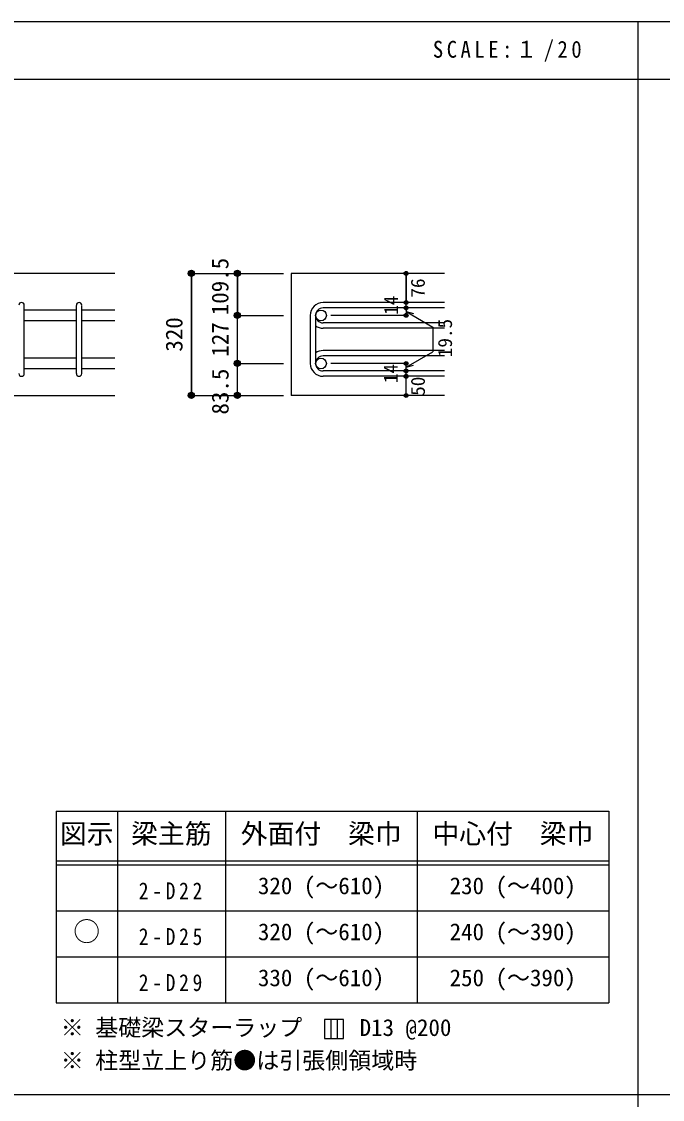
# Model space of a CAD drawing. Units: millimetres at full size, sheet at 1:20; some dimension numbers follow another scale. Extents: x -3982 to 3969, y -2797 to 2801.
# Drawn here: x -2357 to -685, y -10 to 2801 of the extents above; entities that cross this region are included whole.
import ezdxf
from ezdxf.enums import TextEntityAlignment as Align

# ---------------------------------------------------------------- set-up
doc = ezdxf.new("R2010")
doc.units = ezdxf.units.MM
doc.header["$LTSCALE"] = 20
doc.header["$PDMODE"] = 32
doc.header["$PDSIZE"] = 10
for name, color, linetype in [('6-1_躯体線', 2, 'Continuous'), ('6-5_梁主筋', 7, 'Continuous'), ('6-6_S.T.P.', 7, 'Continuous'), ('6-7_文字', 7, 'Continuous'), ('6-D_寸法', 4, 'Continuous'), ('6-E_枠', 7, 'Continuous'), ('F-0_枠', 6, 'Continuous')]:
    doc.layers.add(name, color=color, linetype=linetype)
doc.styles.add('ＭＳ ゴシック', font='')
doc.styles.get('ＭＳ ゴシック').set_extended_font_data('MS Gothic')

msp = doc.modelspace()

# ---------------------------------------------------------------- linework, layer by layer
at = {"layer": '6-1_躯体線'}
for p, q in [((-2113.87, 2144.12), (-3213.87, 2144.12)), ((-1253.87, 2144.12), (-1653.87, 2144.12)), ((-1653.87, 2144.12), (-1653.87, 1825.62)), ((-1253.87, 1825.62), (-1653.87, 1825.62))]:
    msp.add_line(p, q, dxfattribs=at)
msp.add_lwpolyline([(-2513.87, 1444.12), (-2513.87, 1825.62), (-2113.87, 1825.62)], dxfattribs=at)
at = {"layer": '6-5_梁主筋'}
for p, q in [((-2213.87, 2048.51), (-2349.87, 2048.51)), ((-2113.87, 2048.51), (-2199.87, 2048.51)), ((-2213.87, 2020.51), (-2349.87, 2020.51)), ((-2113.87, 2020.51), (-2199.87, 2020.51)), ((-2213.87, 1923.12), (-2349.87, 1923.12)), ((-2113.87, 1923.12), (-2199.87, 1923.12)), ((-2213.87, 1895.12), (-2349.87, 1895.12)), ((-2113.87, 1895.12), (-2199.87, 1895.12))]:
    msp.add_line(p, q, dxfattribs=at)
at = {"layer": '6-5_梁主筋', "color": 3}
for centre in [(-1575.87, 2034.51), (-1575.87, 1909.12)]:
    msp.add_circle(centre, 14, dxfattribs=at)
at = {"layer": '6-6_S.T.P.'}
for p, q in [((-2349.87, 1882.62), (-2349.87, 2060.62)), ((-2213.87, 1882.62), (-2213.87, 2060.62)), ((-2199.87, 1882.62), (-2199.87, 2060.62)), ((-1253.87, 2068.01), (-1570.37, 2068.01)), ((-1253.87, 2054.01), (-1570.37, 2054.01)), ((-1603.87, 2034.51), (-1603.87, 1909.12)), ((-1589.87, 2034.51), (-1589.87, 1909.12)), ((-1253.87, 2015.01), (-1570.37, 2015.01)), ((-1253.87, 2001.01), (-1570.37, 2001.01)), ((-1253.87, 1942.62), (-1570.37, 1942.62)), ((-1253.87, 1928.62), (-1570.37, 1928.62)), ((-1253.87, 1889.62), (-1570.37, 1889.62)), ((-1253.87, 1875.62), (-1570.37, 1875.62))]:
    msp.add_line(p, q, dxfattribs=at)
for centre, radius, start, end in [((-2356.87, 2061.01), 7, 0, 180), ((-2206.87, 2061.01), 7, 0, 180), ((-1570.37, 2034.51), 33.5, 90, 180), ((-1570.37, 2034.51), 19.5, 90, 180), ((-1570.37, 2034.51), 19.5, 180, 270), ((-1570.37, 2034.51), 33.5, 234.40235, 270), ((-1570.37, 1909.12), 33.5, 90, 125.59765), ((-1570.37, 1909.12), 19.5, 90, 180), ((-1570.37, 1909.12), 33.5, 180, 270), ((-1570.37, 1909.12), 19.5, 180, 270), ((-2356.87, 1882.62), 7, 180, 0), ((-2206.87, 1882.62), 7, 180, 0)]:
    msp.add_arc(centre, radius, start, end, dxfattribs=at)
at = {"layer": '6-7_文字'}
for p, q in [((-1550.37, 198.44), (-1550.37, 148.44)), ((-1533.7, 198.44), (-1533.7, 148.44))]:
    msp.add_line(p, q, dxfattribs=at)
msp.add_lwpolyline([(-1567.04, 148.44), (-1517.04, 148.44), (-1517.04, 198.44), (-1567.04, 198.44)], close=True, dxfattribs=at)
at = {"layer": '6-D_寸法'}
for p, q in [((-1913.87, 2144.12), (-1793.87, 2144.12)), ((-1913.87, 2144.12), (-1793.87, 2144.12)), ((-1913.87, 2144.12), (-1793.87, 2144.12)), ((-1913.87, 2144.12), (-1913.87, 1825.62)), ((-1913.87, 1825.62), (-1913.87, 2144.12)), ((-1793.87, 2144.12), (-1673.87, 2144.12)), ((-1353.87, 2068.01), (-1353.87, 2144.12)), ((-1353.87, 2144.12), (-1353.87, 2068.01)), ((-1353.87, 2054.01), (-1353.87, 2068.01)), ((-1353.87, 2054.01), (-1353.87, 2034.51)), ((-1793.87, 2034.51), (-1673.87, 2034.51)), ((-1353.87, 2034.51), (-1549.95, 2034.51)), ((-1353.87, 2044.26), (-1283.81, 2003.81)), ((-1353.87, 2044.26), (-1334.55, 2039.09)), ((-1283.81, 2003.81), (-1283.81, 1939.82)), ((-1353.87, 1899.37), (-1283.81, 1939.82)), ((-1793.87, 1909.12), (-1673.87, 1909.12)), ((-1793.87, 1825.62), (-1793.87, 1909.12)), ((-1353.87, 1909.12), (-1549.95, 1909.12)), ((-1353.87, 1889.62), (-1353.87, 1909.12)), ((-1353.87, 1899.37), (-1334.55, 1904.55)), ((-1353.87, 1875.62), (-1353.87, 1889.62)), ((-1353.87, 1825.62), (-1353.87, 1875.62)), ((-1913.87, 1825.62), (-1793.87, 1825.62)), ((-1793.87, 1825.62), (-1673.87, 1825.62))]:
    msp.add_line(p, q, dxfattribs=at)
for points in [[(-1793.87, 2034.51), (-1793.87, 2144.12), (-1793.87, 2034.51)], [(-1793.87, 1909.12), (-1793.87, 2034.51), (-1673.87, 2034.51)]]:
    msp.add_lwpolyline(points, dxfattribs=at)
for centre, radius in [((-1913.87, 2144.12), 8), ((-1913.87, 2144.12), 7.2), ((-1913.87, 2144.12), 6.4), ((-1913.87, 2144.12), 5.6), ((-1913.87, 2144.12), 4.8), ((-1913.87, 2144.12), 4), ((-1913.87, 2144.12), 3.2), ((-1913.87, 2144.12), 2.4), ((-1913.87, 2144.12), 1.6), ((-1913.87, 2144.12), 0.8), ((-1793.87, 2144.12), 8), ((-1793.87, 2144.12), 7.2), ((-1793.87, 2144.12), 6.4), ((-1793.87, 2144.12), 5.6), ((-1793.87, 2144.12), 4.8), ((-1793.87, 2144.12), 4), ((-1793.87, 2144.12), 3.2), ((-1793.87, 2144.12), 2.4), ((-1793.87, 2144.12), 1.6), ((-1793.87, 2144.12), 0.8), ((-1353.87, 2144.12), 4), ((-1353.87, 2144.12), 3.6), ((-1353.87, 2144.12), 3.2), ((-1353.87, 2144.12), 2.8), ((-1353.87, 2144.12), 2.4), ((-1353.87, 2144.12), 2), ((-1353.87, 2144.12), 1.6), ((-1353.87, 2144.12), 1.2), ((-1353.87, 2144.12), 0.8), ((-1353.87, 2144.12), 0.4), ((-1353.87, 2068.01), 4), ((-1353.87, 2054.01), 4), ((-1353.87, 2068.01), 3.6), ((-1353.87, 2054.01), 3.6), ((-1353.87, 2068.01), 3.2), ((-1353.87, 2054.01), 3.2), ((-1353.87, 2068.01), 2.8), ((-1353.87, 2054.01), 2.8), ((-1353.87, 2068.01), 2.4), ((-1353.87, 2054.01), 2.4), ((-1353.87, 2068.01), 2), ((-1353.87, 2054.01), 2), ((-1353.87, 2068.01), 1.6), ((-1353.87, 2054.01), 1.6), ((-1353.87, 2068.01), 1.2), ((-1353.87, 2054.01), 1.2), ((-1353.87, 2068.01), 0.8), ((-1353.87, 2054.01), 0.8), ((-1353.87, 2068.01), 0.4), ((-1353.87, 2054.01), 0.4), ((-1793.87, 2034.51), 8), ((-1793.87, 2034.51), 7.2), ((-1793.87, 2034.51), 6.4), ((-1793.87, 2034.51), 5.6), ((-1793.87, 2034.51), 4.8), ((-1793.87, 2034.51), 4), ((-1793.87, 2034.51), 3.2), ((-1793.87, 2034.51), 2.4), ((-1793.87, 2034.51), 1.6), ((-1793.87, 2034.51), 0.8), ((-1353.87, 2034.51), 4), ((-1353.87, 2034.51), 3.6), ((-1353.87, 2034.51), 3.2), ((-1353.87, 2034.51), 2.8), ((-1353.87, 2034.51), 2.4), ((-1353.87, 2034.51), 2), ((-1353.87, 2034.51), 1.6), ((-1353.87, 2034.51), 1.2), ((-1353.87, 2034.51), 0.8), ((-1353.87, 2034.51), 0.4), ((-1793.87, 1909.12), 8), ((-1793.87, 1909.12), 7.2), ((-1793.87, 1909.12), 6.4), ((-1793.87, 1909.12), 5.6), ((-1793.87, 1909.12), 4.8), ((-1793.87, 1909.12), 4), ((-1793.87, 1909.12), 3.2), ((-1793.87, 1909.12), 2.4), ((-1353.87, 1909.12), 4), ((-1353.87, 1909.12), 3.6), ((-1353.87, 1909.12), 3.2), ((-1353.87, 1909.12), 2.8), ((-1353.87, 1909.12), 2.4), ((-1793.87, 1909.12), 1.6), ((-1793.87, 1909.12), 0.8), ((-1353.87, 1889.62), 4), ((-1353.87, 1889.62), 3.6), ((-1353.87, 1889.62), 3.2), ((-1353.87, 1889.62), 2.8), ((-1353.87, 1889.62), 2.4), ((-1353.87, 1909.12), 2), ((-1353.87, 1889.62), 2), ((-1353.87, 1909.12), 1.6), ((-1353.87, 1889.62), 1.6), ((-1353.87, 1909.12), 1.2), ((-1353.87, 1889.62), 1.2), ((-1353.87, 1909.12), 0.8), ((-1353.87, 1889.62), 0.8), ((-1353.87, 1909.12), 0.4), ((-1353.87, 1889.62), 0.4), ((-1353.87, 1875.62), 4), ((-1353.87, 1875.62), 3.6), ((-1353.87, 1875.62), 3.2), ((-1353.87, 1875.62), 2.8), ((-1353.87, 1875.62), 2.4), ((-1353.87, 1875.62), 2), ((-1353.87, 1875.62), 1.6), ((-1353.87, 1875.62), 1.2), ((-1353.87, 1875.62), 0.8), ((-1353.87, 1875.62), 0.4), ((-1913.87, 1825.62), 8), ((-1913.87, 1825.62), 7.2), ((-1913.87, 1825.62), 6.4), ((-1913.87, 1825.62), 5.6), ((-1913.87, 1825.62), 4.8), ((-1913.87, 1825.62), 4), ((-1913.87, 1825.62), 3.2), ((-1913.87, 1825.62), 2.4), ((-1913.87, 1825.62), 1.6), ((-1793.87, 1825.62), 8), ((-1793.87, 1825.62), 7.2), ((-1793.87, 1825.62), 6.4), ((-1793.87, 1825.62), 5.6), ((-1793.87, 1825.62), 4.8), ((-1793.87, 1825.62), 4), ((-1793.87, 1825.62), 3.2), ((-1793.87, 1825.62), 2.4), ((-1793.87, 1825.62), 1.6), ((-1353.87, 1825.62), 4), ((-1353.87, 1825.62), 3.6), ((-1353.87, 1825.62), 3.2), ((-1353.87, 1825.62), 2.8), ((-1353.87, 1825.62), 2.4), ((-1353.87, 1825.62), 2), ((-1353.87, 1825.62), 1.6), ((-1913.87, 1825.62), 0.8), ((-1793.87, 1825.62), 0.8), ((-1353.87, 1825.62), 1.2), ((-1353.87, 1825.62), 0.8), ((-1353.87, 1825.62), 0.4)]:
    msp.add_circle(centre, radius, dxfattribs=at)
at = {"layer": '6-D_寸法', "color": 7}
for p in [(-1913.87, 2144.12), (-1793.87, 2144.12), (-1353.87, 2144.12), (-1353.87, 2068.01), (-1353.87, 2054.01), (-1793.87, 2034.51), (-1353.87, 2034.51), (-1793.87, 1909.12), (-1353.87, 1909.12), (-1353.87, 1909.12), (-1353.87, 1889.62), (-1353.87, 1875.62), (-1913.87, 1825.62), (-1793.87, 1825.62), (-1353.87, 1825.62)]:
    msp.add_point(p, dxfattribs=at)
at = {"layer": '6-E_枠', "color": 3}
for p, q in [((-2267.02, 741.85), (-2267.02, 241.85)), ((-2267.02, 741.85), (-825.33, 741.85)), ((-825.33, 741.85), (-825.33, 241.85)), ((-2267.02, 241.85), (-825.33, 241.85))]:
    msp.add_line(p, q, dxfattribs=at)
at = {"layer": '6-E_枠'}
for p, q in [((-2107.02, 741.85), (-2107.02, 241.85)), ((-1825.33, 741.85), (-1825.33, 241.85)), ((-1325.33, 741.85), (-1325.33, 241.85)), ((-2267.02, 611.85), (-825.33, 611.85)), ((-2267.02, 601.85), (-825.33, 601.85)), ((-2267.02, 481.85), (-825.33, 481.85)), ((-2267.02, 361.85), (-825.33, 361.85))]:
    msp.add_line(p, q, dxfattribs=at)
at = {"layer": 'F-0_枠'}
msp.add_line((-3981.92, 2800.77), (3969.4, 2800.77), dxfattribs=at)
at = {"layer": 'F-0_枠', "color": 2}
for p, q in [((-749.76, 2800.77), (-749.76, -2796.83)), ((-3981.92, 2650.77), (2482.4, 2650.77)), ((2482.4, 1.97), (-3981.92, 1.97))]:
    msp.add_line(p, q, dxfattribs=at)

# ---------------------------------------------------------------- texts
at = {"layer": '6-7_文字', "color": 2, "style": 'ＭＳ ゴシック'}
for s, p in [('図示', (-2257.02, 641.85)), ('梁主筋', (-2071.17, 641.85)), ('外面付\u3000梁巾', (-1785.33, 641.85)), ('中心付\u3000梁巾', (-1285.33, 641.85)), ('○', (-2222.02, 386.85))]:
    msp.add_text(s, height=51.32, dxfattribs=at).set_placement(p, align=Align.BOTTOM_LEFT)
at = {"layer": '6-7_文字', "style": 'ＭＳ ゴシック'}
for s, p in [('320 (～610)', (-1740.33, 511.85)), ('230 (～400)', (-1240.33, 511.85)), ('320 (～610)', (-1740.33, 391.85)), ('240 (～390)', (-1240.33, 391.85)), ('330 (～610)', (-1740.33, 271.85)), ('250 (～390)', (-1240.33, 271.85)), ('※ 基礎梁スターラップ     D13 @200', (-2254.64, 142.13)), ('※ 柱型立上り筋●は引張側領域時', (-2254.64, 56.45))]:
    msp.add_text(s, height=43.99, dxfattribs=at).set_placement(p, align=Align.BOTTOM_LEFT)
at = {"layer": '6-7_文字', "color": 2, "insert": (-1283.99, 2695.77), "char_height": 43.99, "attachment_point": 7, "style": 'ＭＳ ゴシック'}
msp.add_mtext('\\T1.34;\\W0.9;SCALE:１/20', dxfattribs=at)
at = {"layer": '6-7_文字', "char_height": 43.99, "attachment_point": 7, "style": 'ＭＳ ゴシック'}
for s, insert in [('\\T1.38;\\W0.85;2-D22', (-2051.17, 511.85)), ('\\T1.38;\\W0.85;2-D25', (-2051.17, 391.85)), ('\\T1.38;\\W0.85;2-D29', (-2051.17, 271.85))]:
    msp.add_mtext(s, dxfattribs=dict(at, insert=insert))
at = {"layer": '6-D_寸法', "style": 'ＭＳ ゴシック'}
for s, height, p in [('109.5', 43.99, (-1803.99, 2034.91)), ('76', 36.66, (-1294, 2080.97)), ('14', 36.66, (-1363.87, 2036.09)), ('320', 43.99, (-1923.87, 1939.87)), ('127', 43.99, (-1803.87, 1926.82)), ('19.5', 36.66, (-1223.09, 1925.62)), ('83.5', 43.99, (-1803.61, 1775.95)), ('14', 36.66, (-1364.53, 1857.95)), ('50', 36.66, (-1293.79, 1824.83))]:
    msp.add_text(s, height=height, rotation=90, dxfattribs=at).set_placement(p, align=Align.BOTTOM_LEFT)

doc.saveas('drawing.dxf')
